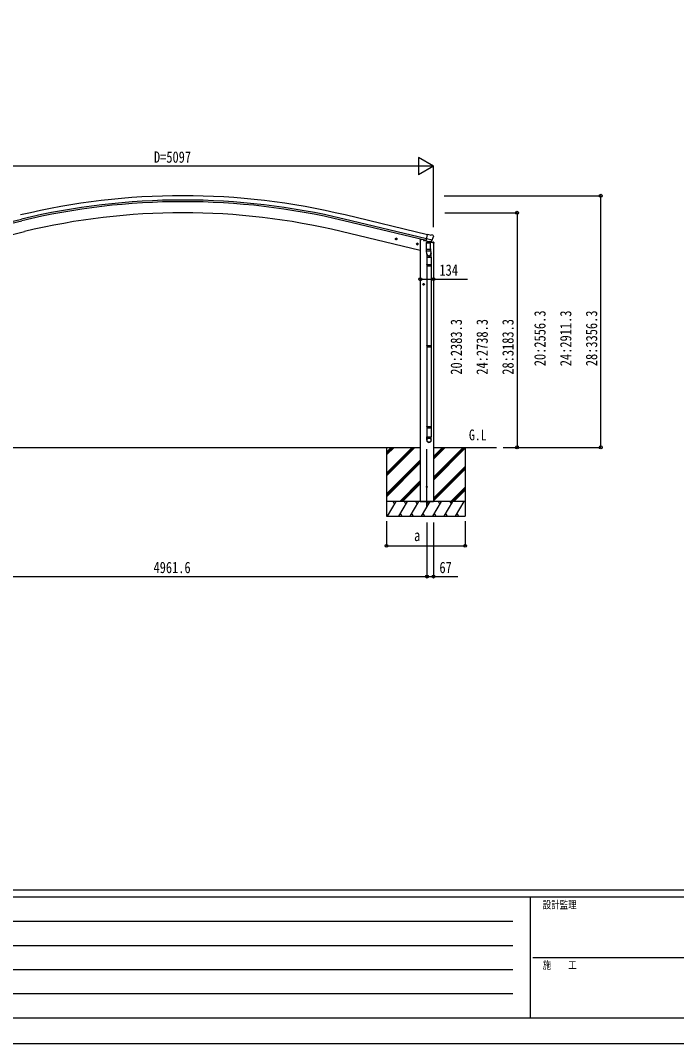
# Model space of a CAD drawing. Units: millimetres, scale not verified. Extents: x -14718 to 14718, y -10395 to 10395.
# Drawn here: x -9749 to -3078, y -10395 to 0 of the extents above; entities that cross this region are included whole.
import ezdxf
from ezdxf.enums import TextEntityAlignment as Align

# ---------------------------------------------------------------- set-up
doc = ezdxf.new("R2010")
doc.units = ezdxf.units.MM
doc.header["$LTSCALE"] = 40
for name, color, linetype in [('0-2_USER1', 3, 'Continuous'), ('0-4_YKK_12', 2, 'Continuous'), ('0-5_YKK_13', 4, 'Continuous'), ('0-6_YKK_A1', 4, 'Continuous'), ('0-7_YKK_D', 6, 'Continuous'), ('0-8_YKK_ZWAK', 7, 'Continuous')]:
    doc.layers.add(name, color=color, linetype=linetype)
doc.styles.add('ＭＳ ゴシック', font='')
doc.styles.get('ＭＳ ゴシック').set_extended_font_data('MS Gothic')

msp = doc.modelspace()

# ---------------------------------------------------------------- linework, layer by layer
at = {"layer": '0-4_YKK_12'}
msp.add_line((-5616.56, -4938.44), (-5616.56, -4354.49), dxfattribs=at)
at = {"layer": '0-5_YKK_13'}
for p, q in [((-5584.18, -2181.84), (-5610.11, -2175.61)), ((-5584.18, -2181.84), (-5570.92, -2179.14)), ((-5556.43, -2182.33), (-5569.62, -2179.16)), ((-5937.74, -2217.39), (-5918.29, -2222.06)), ((-5930.15, -2212.53), (-5935.32, -2217.97)), ((-5930.35, -2229.45), (-5925.68, -2210)), ((-5922.85, -2214.28), (-5930.15, -2212.53)), ((-5925.89, -2226.92), (-5920.72, -2221.48)), ((-5920.72, -2221.48), (-5922.85, -2214.28)), ((-5724.12, -2268.76), (-5704.67, -2273.43)), ((-5716.53, -2263.9), (-5721.69, -2269.34)), ((-5716.73, -2280.82), (-5712.06, -2261.37)), ((-5709.23, -2265.65), (-5716.53, -2263.9)), ((-5712.26, -2278.29), (-5707.1, -2272.85)), ((-5707.1, -2272.85), (-5709.23, -2265.65)), ((-5651.55, -2229.09), (-5651.55, -2232.25)), ((-5629.51, -2241.48), (-5647.72, -2237.11)), ((-5624.98, -2260.06), (-5579.18, -2260.06)), ((-5624.98, -2260.06), (-5624.98, -2328.06)), ((-5623.43, -2260.06), (-5617.67, -2260.06)), ((-5623.43, -2260.06), (-5617.67, -2260.06)), ((-5563.17, -2233.46), (-5620.68, -2219.65)), ((-5618.08, -2239.38), (-5618.08, -2254.06)), ((-5618.08, -2254.06), (-5617.67, -2254.06)), ((-5617.67, -2260.06), (-5586.49, -2260.06)), ((-5582.73, -2248.94), (-5590.25, -2247.13)), ((-5547, -2261.29), (-5589.81, -2251.01)), ((-5586.49, -2254.06), (-5586.08, -2254.06)), ((-5586.49, -2254.06), (-5586.49, -2260.06)), ((-5586.49, -2260.06), (-5580.73, -2260.06)), ((-5586.08, -2247.14), (-5586.08, -2254.06)), ((-5580.03, -2248.37), (-5563.65, -2233.88)), ((-5579.18, -2328.06), (-5579.18, -2260.06)), ((-5575.51, -2245.19), (-5549.3, -2251.48)), ((-5553.34, -2184.58), (-5549.48, -2190.87)), ((-5549.12, -2193.15), (-5549.39, -2194.3)), ((-5547, -2254.4), (-5547, -2261.29)), ((-5624.98, -2328.06), (-5624.98, -2329.56)), ((-5624.89, -2342.06), (-5624.89, -2342.06)), ((-5624.48, -2343.38), (-5624.48, -2343.38)), ((-5602.08, -2344.06), (-5622.98, -2344.06)), ((-5617.16, -2370.99), (-5619.32, -2344.06)), ((-5618.56, -2374.8), (-5618.56, -2403.98)), ((-5581.18, -2344.06), (-5602.08, -2344.06)), ((-5579.68, -2343.38), (-5579.68, -2343.38)), ((-5579.27, -2342.06), (-5579.26, -2342.06)), ((-5579.18, -2319.21), (-5575.29, -2367.65)), ((-5579.18, -2342.06), (-5579.18, -2329.56)), ((-5573.61, -2365.11), (-5573.07, -2368.04)), ((-5572.56, -2403.98), (-5572.56, -2373.57)), ((-5618.56, -2403.98), (-5572.56, -2403.98)), ((-5618.56, -2482.47), (-5617.56, -2480.47)), ((-5618.56, -2482.47), (-5572.56, -2482.47)), ((-5618.56, -2482.47), (-5618.56, -2490.47)), ((-5618.56, -2490.47), (-5572.56, -2490.47)), ((-5618.56, -2490.47), (-5617.56, -2492.47)), ((-5617.56, -2480.47), (-5573.56, -2480.47)), ((-5617.56, -2492.47), (-5573.56, -2492.47)), ((-5616.56, -2403.98), (-5616.56, -2480.47)), ((-5616.56, -2492.47), (-5616.56, -3303.84)), ((-5574.56, -2403.98), (-5574.56, -2480.47)), ((-5574.56, -2492.47), (-5574.56, -3303.84)), ((-5572.56, -2482.47), (-5573.56, -2480.47)), ((-5659.76, -2681.01), (-5639.76, -2681.01)), ((-5653.51, -2674.51), (-5657.27, -2681.01)), ((-5646.01, -2674.51), (-5653.51, -2674.51)), ((-5649.76, -2691.01), (-5649.76, -2671.01)), ((-5642.26, -2681.01), (-5646.01, -2674.51)), ((-5646.01, -2687.51), (-5642.26, -2681.01)), ((-5618.56, -3305.84), (-5617.56, -3303.84)), ((-5618.56, -3305.84), (-5572.56, -3305.84)), ((-5618.56, -3305.84), (-5618.56, -3313.84)), ((-5618.56, -3313.84), (-5572.56, -3313.84)), ((-5618.56, -3313.84), (-5617.56, -3315.84)), ((-5617.56, -3303.84), (-5573.56, -3303.84)), ((-5617.56, -3315.84), (-5573.56, -3315.84)), ((-5616.56, -3315.84), (-5616.56, -4127.21)), ((-5574.56, -3315.84), (-5574.56, -4127.21)), ((-5572.56, -3305.84), (-5573.56, -3303.84)), ((-5618.56, -4129.21), (-5617.56, -4127.21)), ((-5618.56, -4129.21), (-5572.56, -4129.21)), ((-5618.56, -4129.21), (-5618.56, -4137.21)), ((-5618.56, -4137.21), (-5572.56, -4137.21)), ((-5618.56, -4137.21), (-5617.56, -4139.21)), ((-5617.56, -4127.21), (-5573.56, -4127.21)), ((-5617.56, -4139.21), (-5573.56, -4139.21)), ((-5616.56, -4139.21), (-5616.56, -4229.93)), ((-5574.56, -4139.21), (-5574.56, -4229.93)), ((-5572.56, -4129.21), (-5573.56, -4127.21)), ((-5618.56, -4264.07), (-5618.56, -4229.93)), ((-5618.56, -4229.93), (-5572.56, -4229.93)), ((-5572.56, -4264.07), (-5572.56, -4229.93))]:
    msp.add_line(p, q, dxfattribs=at)
for points in [[(-5615.54, -2241.06), (-5625.26, -2238.73), (-5610.11, -2175.61)], [(-5935.32, -2217.97), (-5933.18, -2225.17), (-5925.89, -2226.92)], [(-5721.69, -2269.34), (-5719.56, -2276.54), (-5712.26, -2278.29)], [(-5623.43, -2260.06), (-5620.38, -2256.63), (-5618.08, -2254.06)], [(-5617.67, -2254.06), (-5619.11, -2255.34), (-5620.38, -2256.63)], [(-5617.67, -2260.06), (-5617.29, -2258.33), (-5616.73, -2256.71), (-5615.97, -2255.24), (-5615.22, -2254.22), (-5614.32, -2253.31), (-5613.27, -2252.53), (-5612.06, -2251.86), (-5610.72, -2251.31), (-5609.26, -2250.87), (-5607.78, -2250.54), (-5606.23, -2250.3), (-5604.63, -2250.15), (-5602.18, -2250.06), (-5601.32, -2250.06), (-5599.73, -2250.13), (-5598.13, -2250.28), (-5596.57, -2250.51), (-5595.08, -2250.82), (-5593.69, -2251.22), (-5592.4, -2251.72), (-5591.23, -2252.32), (-5589.28, -2253.84), (-5588.51, -2254.75), (-5587.71, -2256.08), (-5587.11, -2257.55), (-5586.67, -2259.13), (-5586.49, -2260.06)], [(-5617.67, -2254.06), (-5617.67, -2260.06), (-5586.49, -2260.06), (-5580.73, -2260.06)], [(-5615.54, -2241.06), (-5615.3, -2241.21), (-5590.53, -2247.16), (-5590.25, -2247.13)], [(-5583.78, -2256.63), (-5585.03, -2255.35), (-5586.49, -2254.06)], [(-5580.73, -2260.06), (-5583.78, -2256.63), (-5586.08, -2254.06)], [(-5562.9, -2232.88), (-5563.49, -2233.73), (-5563.65, -2233.88)], [(-5579.18, -2329.56), (-5579.18, -2328.06), (-5624.98, -2328.06)], [(-5624.89, -2329.56), (-5624.98, -2329.56), (-5624.98, -2342.06)], [(-5572.56, -2482.47), (-5572.56, -2490.47), (-5573.56, -2492.47)], [(-5657.27, -2681.01), (-5653.51, -2687.51), (-5646.01, -2687.51)], [(-5572.56, -3305.84), (-5572.56, -3313.84), (-5573.56, -3315.84)], [(-5572.56, -4129.21), (-5572.56, -4137.21), (-5573.56, -4139.21)]]:
    msp.add_lwpolyline(points, dxfattribs=at)
for centre, radius in [((-5928.02, -2219.73), 8.5), ((-5928.02, -2219.73), 7.7), ((-5928.02, -2219.73), 6.5), ((-5714.4, -2271.09), 8.5), ((-5714.4, -2271.09), 7.7), ((-5714.4, -2271.09), 6.5), ((-5649.76, -2681.01), 8.5), ((-5649.76, -2681.01), 7.7), ((-5649.76, -2681.01), 6.5), ((-5616.56, -4737.5), 5)]:
    msp.add_circle(centre, radius, dxfattribs=at)
for centre, radius, start, end in [((-5570.32, -2182.08), 3, 76.5, 101.5), ((-5557.6, -2187.19), 5, 31.5, 76.5), ((-5646.55, -2232.25), 5, 180, 256.5), ((-5746.2, -2147.05), 202.4, 334.90875, 346.5), ((-5550, -2254.4), 3, 0, 76.5), ((-5622.98, -2342.06), 2, 180, 221.38698), ((-5622.98, -2342.06), 2, 221.40963, 270), ((-5581.18, -2342.06), 2, 270, 318.59037), ((-5581.18, -2342.06), 2, 318.6071, 0), ((-5602.56, -2373.52), 30, 0, 10.52388)]:
    msp.add_arc(centre, radius, start, end, dxfattribs=at)
for centre, major_axis, ratio, start_param, end_param in [((-5582.04, -2246.01), (0.73, -2.92), 0.997631, 5.80419048, 5.89294842), ((-5582.07, -2245.89), (-2.63, 3.16), 0.650902, 2.11455212, 2.18736272), ((-5582.01, -2246.11), (0.73, -2.92), 0.997631, 5.96575902, 6.76218013), ((-5552.04, -2192.44), (1.57, -2.57), 0.99628, 0.7835347, 1.57079633), ((-5596.23, -2369.33), (-23, 0), 0.996195, 5.94260768, 9.92434405), ((-5596.22, -2369.33), (-21, 0), 0.996195, 0.07955725, 3.22167647), ((-5595.56, -4262.33), (23, 0), 0.996195, 6.28318531, 9.42477796), ((-5595.56, -4264.07), (23, 0), 0.996195, 6.28318531, 9.42477796), ((-5595.56, -4264.07), (0, -23.43), 0.981806, 4.71238898, 7.85398163)]:
    msp.add_ellipse(centre, major_axis=major_axis, ratio=ratio, start_param=start_param, end_param=end_param, dxfattribs=at)
msp.add_ellipse((-5595.56, -4264.07), major_axis=(-21, 0), ratio=0.996195, dxfattribs=at)
at = {"layer": '0-6_YKK_A1'}
for p, q in [((-10574.17, -2219.22), (-9738.45, -2018.59)), ((-10570.24, -2235.59), (-9734.52, -2034.95)), ((-5624.51, -2235.59), (-6460.22, -2034.95)), ((-5620.58, -2219.22), (-6456.29, -2018.59)), ((-5610.5, -2177.25), (-6446.21, -1976.61)), ((-10511.18, -2337.62), (-9708.14, -2144.83)), ((-5683.56, -2337.62), (-6486.6, -2144.83)), ((-5683.56, -2224.5), (-5670.69, -2224.5)), ((-5683.56, -2224.5), (-5683.56, -4887.5)), ((-5549.56, -2260.78), (-5549.56, -4887.5)), ((-10511.18, -4337.5), (-5683.56, -4337.5)), ((-6027.31, -4337.5), (-6027.31, -5037.5)), ((-6027.31, -4598.23), (-5766.58, -4337.5)), ((-6027.31, -4612.37), (-5752.44, -4337.5)), ((-6027.31, -4626.51), (-5738.3, -4337.5)), ((-6027.31, -4414.38), (-5950.43, -4337.5)), ((-6027.31, -4400.24), (-5964.57, -4337.5)), ((-6027.31, -4386.1), (-5978.71, -4337.5)), ((-5549.56, -4337.5), (-4907.81, -4337.51)), ((-5549.56, -4640.98), (-5246.08, -4337.5)), ((-5549.56, -4655.12), (-5231.94, -4337.5)), ((-5549.56, -4457.13), (-5429.93, -4337.5)), ((-5549.56, -4442.99), (-5444.07, -4337.5)), ((-5549.56, -4428.85), (-5458.21, -4337.5)), ((-5549.56, -4669.26), (-5227.31, -4347.01)), ((-5227.31, -4337.5), (-5227.31, -5037.5)), ((-6027.31, -4810.36), (-5683.56, -4466.61)), ((-6027.31, -4824.5), (-5683.56, -4480.75)), ((-6027.31, -4838.64), (-5683.56, -4494.9)), ((-5549.56, -4853.11), (-5227.31, -4530.86)), ((-5549.56, -4867.25), (-5227.31, -4545)), ((-5549.56, -4881.39), (-5227.31, -4559.14)), ((-5892.32, -4887.5), (-5683.56, -4678.74)), ((-5878.18, -4887.5), (-5683.56, -4692.88)), ((-5864.04, -4887.5), (-5683.56, -4707.03)), ((-5371.82, -4887.5), (-5227.31, -4742.99)), ((-5357.68, -4887.5), (-5227.31, -4757.13)), ((-5343.54, -4887.5), (-5227.31, -4771.28)), ((-5227.31, -4887.5), (-6027.31, -4887.5)), ((-6017.02, -5037.5), (-5930.42, -4887.5)), ((-5945.42, -4913.48), (-5960.42, -4887.5)), ((-5901.55, -5037.5), (-5814.95, -4887.5)), ((-5829.95, -4913.48), (-5844.95, -4887.5)), ((-5786.08, -5037.5), (-5699.48, -4887.5)), ((-5714.48, -4913.48), (-5729.48, -4887.5)), ((-5683.56, -4887.5), (-5549.56, -4887.5)), ((-5670.61, -5037.5), (-5584.01, -4887.5)), ((-5599.01, -4913.48), (-5614.01, -4887.5)), ((-5555.14, -5037.5), (-5468.54, -4887.5)), ((-5483.54, -4913.48), (-5498.54, -4887.5)), ((-5439.67, -5037.5), (-5353.07, -4887.5)), ((-5383.07, -4887.5), (-5368.07, -4913.48)), ((-5324.2, -5037.5), (-5237.6, -4887.5)), ((-6027.31, -5037.5), (-5227.31, -5037.5)), ((-5886.55, -5011.52), (-5871.56, -5037.5)), ((-5771.08, -5011.52), (-5756.08, -5037.5)), ((-5655.61, -5011.52), (-5640.61, -5037.5)), ((-5540.14, -5011.52), (-5525.15, -5037.5)), ((-5424.67, -5011.52), (-5409.68, -5037.5)), ((-5309.2, -5011.52), (-5294.2, -5037.5))]:
    msp.add_line(p, q, dxfattribs=at)
for radius in [7073, 7029.83, 7013, 6900]:
    msp.add_arc((-8097.37, -8854.18), radius, 76.5, 103.5, dxfattribs=at)
at = {"layer": '0-7_YKK_D'}
for p, q in [((-5549.06, -1481.18), (-5700.62, -1393.68)), ((-5700.62, -1393.68), (-5700.62, -1568.68)), ((-5724.06, -1481.18), (-10470.68, -1481.18)), ((-5549.06, -1481.18), (-5852.17, -1481.18)), ((-5549.06, -1481.18), (-5700.62, -1568.68)), ((-5549.06, -2101.63), (-5549.06, -1480.18)), ((-5442.41, -1781.18), (-3848.56, -1781.18)), ((-3849.56, -4337.5), (-3849.56, -1781.18)), ((-5434.74, -1954.18), (-4698.56, -1954.18)), ((-4699.56, -1954.18), (-4699.56, -4337.5)), ((-4842.57, -4337.5), (-3848.56, -4337.5)), ((-4842.57, -4337.5), (-4698.56, -4337.5)), ((-6027.31, -5087.5), (-6027.31, -5338.5)), ((-5227.31, -5087.5), (-5227.31, -5338.5)), ((-5616.56, -5100.97), (-5616.56, -5651.97)), ((-5616.56, -5100.97), (-5616.56, -5651.97)), ((-5549.56, -5100.97), (-5549.56, -5651.97)), ((-6027.31, -5337.5), (-5227.31, -5337.5)), ((-10578.18, -5650.97), (-5616.56, -5650.97))]:
    msp.add_line(p, q, dxfattribs=at)
for points in [[(-5683.56, -2629.56), (-5549.56, -2629.56), (-5202.46, -2629.56)], [(-5616.56, -5650.97), (-5549.56, -5650.97), (-5303.26, -5650.97)]]:
    msp.add_lwpolyline(points, dxfattribs=at)
for centre in [(-3849.56, -1781.18), (-4699.56, -1954.18), (-5683.56, -2629.56), (-5549.56, -2629.56), (-4699.56, -4337.5), (-3849.56, -4337.5), (-6027.31, -5337.5), (-5227.31, -5337.5), (-5616.56, -5650.97), (-5616.56, -5650.97), (-5549.56, -5650.97)]:
    msp.add_circle(centre, 14.88, dxfattribs=at)
at = {"layer": '0-8_YKK_ZWAK'}
for p, q in [((13632.57, -8837.5), (-13667.43, -8837.5)), ((-4567.43, -8907.5), (-13667.43, -8907.5)), ((-4567.43, -8907.5), (-4567.43, -10132.5)), ((-17.43, -8907.5), (-4567.43, -8907.5)), ((-13518.68, -9152.5), (-4742.43, -9152.5)), ((-13518.68, -9397.5), (-4742.43, -9397.5)), ((-4541.18, -9520), (-17.43, -9520)), ((-13518.68, -9642.5), (-4742.43, -9642.5)), ((-13518.68, -9887.5), (-4742.43, -9887.5)), ((-13667.43, -10132.5), (-4567.43, -10132.5)), ((-4567.43, -10132.5), (-17.43, -10132.5))]:
    msp.add_line(p, q, dxfattribs=at)
msp.add_lwpolyline([(-14717.5, -10395), (14717.5, -10395), (14717.5, 10395), (-14717.5, 10395)], close=True, dxfattribs=at)

# ---------------------------------------------------------------- texts
at = {"layer": '0-2_USER1', "style": 'ＭＳ ゴシック', "width": 0.8}
msp.add_text('G.L', height=110, dxfattribs=at).set_placement((-5189.24, -4299.09), align=Align.BOTTOM_LEFT)
at = {"layer": '0-7_YKK_D', "style": 'ＭＳ ゴシック', "width": 0.8}
for s, p in [('D=5097', (-8391.37, -1480.18)), ('134', (-5489.06, -2628.56)), ('a', (-5746.71, -5324.25)), ('4961.6', (-8395.57, -5649.97)), ('67', (-5489.06, -5649.97))]:
    msp.add_text(s, height=115.5, dxfattribs=at).set_placement(p, align=Align.BOTTOM_LEFT)
for s, p in [('20:2556.3', (-4375.56, -3512.94)), ('24:2911.3', (-4113.06, -3512.94)), ('28:3356.3', (-3850.56, -3512.94)), ('20:2383.3', (-5225.56, -3599.44)), ('24:2738.3', (-4963.06, -3599.44)), ('28:3183.3', (-4700.56, -3599.44))]:
    msp.add_text(s, height=115.5, rotation=90, dxfattribs=at).set_placement(p, align=Align.BOTTOM_LEFT)
at = {"layer": '0-8_YKK_ZWAK', "style": 'ＭＳ ゴシック', "width": 0.8}
for s, p in [('設計監理', (-4439.1, -9047.5)), ('施\u3000\u3000工', (-4439.1, -9660))]:
    msp.add_text(s, height=76.98, dxfattribs=at).set_placement(p, align=Align.BOTTOM_LEFT)

doc.saveas('drawing.dxf')
